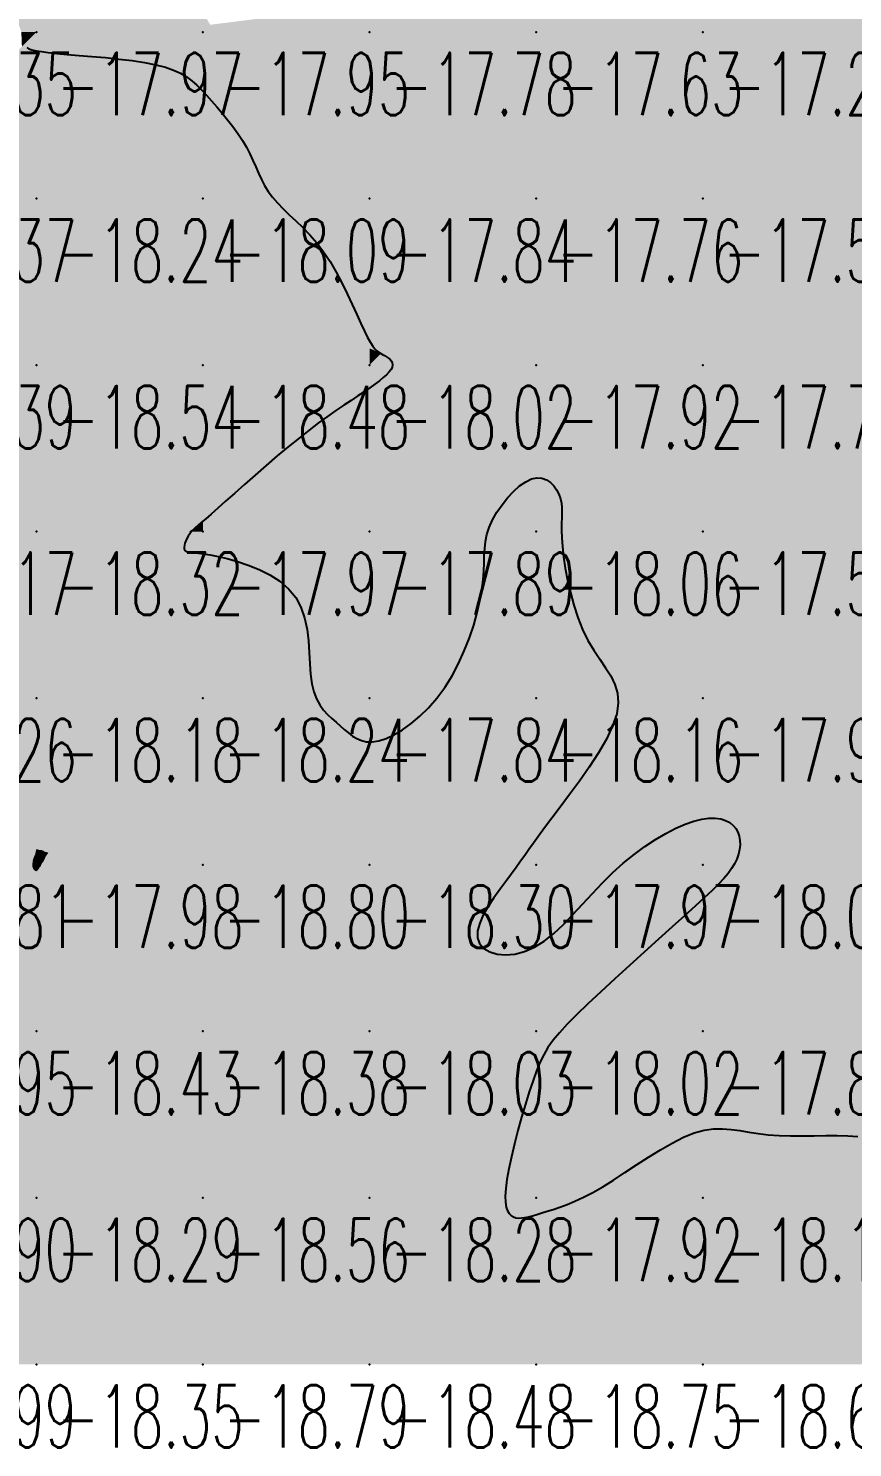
# Model space of a CAD drawing. Header units: millimetres. Extents: x 88261 to 90953, y 390274 to 392322.
# Drawn here: x 89699.8 to 89749.3, y 390332.2 to 390417.5 of the extents above; entities that cross this region are included whole.
import ezdxf
from ezdxf.enums import TextEntityAlignment as Align

# ---------------------------------------------------------------- set-up
doc = ezdxf.new("R2010")
doc.units = ezdxf.units.MM
doc.header["$LTSCALE"] = 25
for name, color, linetype in [('CN_03_00', 7, 'Continuous'), ('COTEAlt', 7, 'Continuous'), ('TN_COLORIAGE', 7, 'Continuous')]:
    doc.layers.add(name, color=color, linetype=linetype)
doc.styles.add('Simplex 1.0', font='Simplex.shx', dxfattribs={"width": 0.99, "height": 2.5})
doc.styles.get("Standard").update_dxf_attribs({"font": 'times.ttf'})

# ---------------------------------------------------------------- blocks, each defined once
blk = doc.blocks.new('COTE')
at = {"color": 0}
blk.add_point((0, 0), dxfattribs=at)
at = {"layer": 'COTEAlt'}
blk.add_attdef('ALT', text='', height=3.75, dxfattribs=at).set_placement((1.25, -1.25), align=Align.TOP_LEFT)

msp = doc.modelspace()

# ---------------------------------------------------------------- linework, layer by layer
at = {"layer": 'CN_03_00', "elevation": -18, "flags": 128}
msp.add_lwpolyline([(89699.675, 390416.301), (89699.804, 390416.236), (89699.985, 390416.175), (89700.231, 390416.117), (89700.553, 390416.062), (89700.965, 390416.007), (89701.479, 390415.952), (89702.103, 390415.897), (89702.814, 390415.838), (89703.587, 390415.773), (89704.394, 390415.7), (89705.207, 390415.616), (89706, 390415.519), (89706.746, 390415.407), (89707.418, 390415.277), (89707.994, 390415.128), (89708.484, 390414.957), (89708.903, 390414.764), (89709.266, 390414.549), (89709.588, 390414.31), (89709.884, 390414.047), (89710.169, 390413.758), (89710.459, 390413.444), (89710.764, 390413.103), (89711.082, 390412.74), (89711.406, 390412.358), (89711.728, 390411.962), (89712.042, 390411.557), (89712.339, 390411.146), (89712.613, 390410.734), (89712.858, 390410.325), (89713.068, 390409.923), (89713.252, 390409.529), (89713.421, 390409.141), (89713.585, 390408.762), (89713.755, 390408.39), (89713.943, 390408.025), (89714.159, 390407.667), (89714.414, 390407.317), (89714.716, 390406.972), (89715.059, 390406.626), (89715.434, 390406.27), (89715.834, 390405.896), (89716.248, 390405.495), (89716.668, 390405.058), (89717.086, 390404.578), (89717.492, 390404.044), (89717.88, 390403.455), (89718.247, 390402.823), (89718.591, 390402.17), (89718.913, 390401.515), (89719.21, 390400.878), (89719.481, 390400.278), (89719.726, 390399.735), (89719.944, 390399.268), (89720.134, 390398.893), (89720.3, 390398.601), (89720.446, 390398.38), (89720.577, 390398.216), (89720.697, 390398.098), (89720.81, 390398.011), (89720.922, 390397.943), (89721.036, 390397.882), (89721.154, 390397.816), (89721.273, 390397.743), (89721.386, 390397.662), (89721.485, 390397.572), (89721.563, 390397.474), (89721.615, 390397.366), (89721.633, 390397.248), (89721.611, 390397.119), (89721.543, 390396.979), (89721.43, 390396.827), (89721.274, 390396.663), (89721.077, 390396.486), (89720.841, 390396.296), (89720.568, 390396.092), (89720.259, 390395.873), (89719.918, 390395.64), (89719.545, 390395.391), (89719.14, 390395.122), (89718.704, 390394.83), (89718.234, 390394.509), (89717.731, 390394.156), (89717.194, 390393.767), (89716.622, 390393.336), (89716.015, 390392.861), (89715.374, 390392.339), (89714.713, 390391.784), (89714.045, 390391.212), (89713.386, 390390.637), (89712.75, 390390.078), (89712.153, 390389.548), (89711.609, 390389.065), (89711.133, 390388.645), (89710.736, 390388.298), (89710.412, 390388.017), (89710.151, 390387.792), (89709.944, 390387.611), (89709.78, 390387.463), (89709.65, 390387.336), (89709.544, 390387.218), (89709.451, 390387.098), (89709.366, 390386.969), (89709.287, 390386.83), (89709.22, 390386.689), (89709.167, 390386.55), (89709.131, 390386.417), (89709.117, 390386.297), (89709.127, 390386.194), (89709.164, 390386.113), (89709.234, 390386.056), (89709.341, 390386.019), (89709.492, 390385.993), (89709.695, 390385.97), (89709.956, 390385.942), (89710.282, 390385.901), (89710.679, 390385.839), (89711.155, 390385.748), (89711.709, 390385.62), (89712.324, 390385.451), (89712.971, 390385.235), (89713.627, 390384.967), (89714.265, 390384.644), (89714.859, 390384.26), (89715.385, 390383.81), (89715.816, 390383.291), (89716.134, 390382.7), (89716.354, 390382.054), (89716.495, 390381.372), (89716.581, 390380.673), (89716.631, 390379.978), (89716.667, 390379.306), (89716.711, 390378.676), (89716.784, 390378.108), (89716.903, 390377.617), (89717.064, 390377.196), (89717.259, 390376.836), (89717.482, 390376.526), (89717.724, 390376.256), (89717.978, 390376.014), (89718.236, 390375.791), (89718.491, 390375.576), (89718.736, 390375.362), (89718.979, 390375.156), (89719.225, 390374.968), (89719.484, 390374.81), (89719.764, 390374.691), (89720.071, 390374.623), (89720.415, 390374.615), (89720.803, 390374.678), (89721.24, 390374.821), (89721.717, 390375.043), (89722.222, 390375.341), (89722.744, 390375.712), (89723.272, 390376.154), (89723.793, 390376.664), (89724.295, 390377.24), (89724.768, 390377.878), (89725.201, 390378.574), (89725.592, 390379.313), (89725.939, 390380.08), (89726.243, 390380.857), (89726.501, 390381.629), (89726.713, 390382.379), (89726.879, 390383.091), (89726.997, 390383.749), (89727.069, 390384.34), (89727.107, 390384.873), (89727.126, 390385.359), (89727.14, 390385.809), (89727.164, 390386.236), (89727.212, 390386.652), (89727.298, 390387.068), (89727.438, 390387.496), (89727.641, 390387.943), (89727.9, 390388.399), (89728.203, 390388.847), (89728.539, 390389.27), (89728.895, 390389.654), (89729.262, 390389.982), (89729.626, 390390.237), (89729.975, 390390.405), (89730.301, 390390.473), (89730.6, 390390.452), (89730.869, 390390.354), (89731.107, 390390.195), (89731.312, 390389.987), (89731.483, 390389.744), (89731.617, 390389.482), (89731.712, 390389.213), (89731.769, 390388.948), (89731.796, 390388.679), (89731.8, 390388.395), (89731.793, 390388.083), (89731.782, 390387.734), (89731.777, 390387.334), (89731.788, 390386.873), (89731.824, 390386.34), (89731.892, 390385.727), (89731.994, 390385.049), (89732.132, 390384.326), (89732.304, 390383.577), (89732.512, 390382.821), (89732.756, 390382.079), (89733.037, 390381.37), (89733.354, 390380.712), (89733.705, 390380.12), (89734.067, 390379.579), (89734.416, 390379.07), (89734.728, 390378.573), (89734.976, 390378.068), (89735.136, 390377.535), (89735.183, 390376.954), (89735.091, 390376.305), (89734.845, 390375.577), (89734.467, 390374.785), (89733.989, 390373.952), (89733.441, 390373.104), (89732.855, 390372.264), (89732.263, 390371.456), (89731.695, 390370.704), (89731.184, 390370.031), (89730.753, 390369.455), (89730.392, 390368.962), (89730.086, 390368.534), (89729.815, 390368.151), (89729.565, 390367.794), (89729.317, 390367.443), (89729.055, 390367.079), (89728.762, 390366.682), (89728.427, 390366.238), (89728.067, 390365.755), (89727.707, 390365.249), (89727.37, 390364.733), (89727.08, 390364.222), (89726.861, 390363.729), (89726.737, 390363.268), (89726.73, 390362.855), (89726.859, 390362.5), (89727.111, 390362.214), (89727.467, 390362.002), (89727.908, 390361.87), (89728.415, 390361.827), (89728.969, 390361.877), (89729.552, 390362.028), (89730.144, 390362.287), (89730.729, 390362.655), (89731.308, 390363.118), (89731.885, 390363.655), (89732.462, 390364.247), (89733.044, 390364.874), (89733.634, 390365.516), (89734.235, 390366.153), (89734.851, 390366.765), (89735.484, 390367.336), (89736.127, 390367.859), (89736.772, 390368.333), (89737.409, 390368.754), (89738.031, 390369.119), (89738.63, 390369.427), (89739.195, 390369.675), (89739.72, 390369.858), (89740.196, 390369.978), (89740.624, 390370.036), (89741.005, 390370.039), (89741.34, 390369.992), (89741.629, 390369.9), (89741.875, 390369.769), (89742.078, 390369.603), (89742.24, 390369.408), (89742.361, 390369.189), (89742.442, 390368.95), (89742.485, 390368.694), (89742.491, 390368.425), (89742.46, 390368.147), (89742.393, 390367.863), (89742.292, 390367.577), (89742.157, 390367.292), (89741.988, 390367.01), (89741.777, 390366.721), (89741.516, 390366.412), (89741.196, 390366.073), (89740.809, 390365.691), (89740.344, 390365.255), (89739.794, 390364.752), (89739.15, 390364.17), (89738.409, 390363.503), (89737.593, 390362.769), (89736.73, 390361.991), (89735.848, 390361.19), (89734.974, 390360.391), (89734.137, 390359.616), (89733.364, 390358.888), (89732.683, 390358.23), (89732.116, 390357.657), (89731.651, 390357.154), (89731.272, 390356.696), (89730.962, 390356.261), (89730.703, 390355.825), (89730.479, 390355.363), (89730.271, 390354.854), (89730.063, 390354.273), (89729.842, 390353.604), (89729.612, 390352.865), (89729.381, 390352.08), (89729.157, 390351.274), (89728.948, 390350.472), (89728.762, 390349.698), (89728.608, 390348.978), (89728.493, 390348.335), (89728.424, 390347.79), (89728.398, 390347.338), (89728.411, 390346.971), (89728.457, 390346.68), (89728.533, 390346.455), (89728.633, 390346.288), (89728.753, 390346.17), (89728.889, 390346.091), (89729.036, 390346.043), (89729.197, 390346.023), (89729.373, 390346.028), (89729.568, 390346.056), (89729.785, 390346.102), (89730.025, 390346.165), (89730.292, 390346.242), (89730.588, 390346.329), (89730.915, 390346.427), (89731.276, 390346.539), (89731.673, 390346.673), (89732.107, 390346.835), (89732.58, 390347.033), (89733.095, 390347.272), (89733.652, 390347.56), (89734.254, 390347.904), (89734.9, 390348.306), (89735.581, 390348.749), (89736.285, 390349.214), (89737.001, 390349.679), (89737.715, 390350.124), (89738.417, 390350.528), (89739.094, 390350.871), (89739.735, 390351.132), (89740.332, 390351.297), (89740.893, 390351.376), (89741.431, 390351.388), (89741.957, 390351.348), (89742.483, 390351.273), (89743.023, 390351.182), (89743.588, 390351.091), (89744.19, 390351.018), (89744.837, 390350.974), (89745.52, 390350.957), (89746.224, 390350.957), (89746.936, 390350.965), (89747.64, 390350.975), (89748.324, 390350.976), (89748.972, 390350.96), (89749.571, 390350.92)], dxfattribs=at)
msp.add_lwpolyline([(89700.281, 390366.95), (89700.308, 390366.976), (89700.336, 390367.01), (89700.367, 390367.053), (89700.399, 390367.103), (89700.435, 390367.16), (89700.474, 390367.222), (89700.517, 390367.291), (89700.564, 390367.364), (89700.612, 390367.44), (89700.658, 390367.517), (89700.7, 390367.595), (89700.735, 390367.672), (89700.759, 390367.745), (89700.771, 390367.814), (89700.766, 390367.876), (89700.743, 390367.931), (89700.704, 390367.977), (89700.653, 390368.012), (89700.594, 390368.036), (89700.528, 390368.046), (89700.461, 390368.043), (89700.394, 390368.023), (89700.332, 390367.987), (89700.277, 390367.934), (89700.229, 390367.866), (89700.188, 390367.787), (89700.154, 390367.702), (89700.125, 390367.613), (89700.102, 390367.525), (89700.084, 390367.441), (89700.07, 390367.365), (89700.06, 390367.3), (89700.054, 390367.245), (89700.052, 390367.199), (89700.053, 390367.16), (89700.057, 390367.127), (89700.064, 390367.098), (89700.074, 390367.071), (89700.086, 390367.045), (89700.101, 390367.019), (89700.119, 390366.994), (89700.138, 390366.971), (89700.159, 390366.952), (89700.181, 390366.937), (89700.205, 390366.928), (89700.229, 390366.926), (89700.255, 390366.933), (89700.281, 390366.95)], close=True, dxfattribs=at)
at = {"layer": 'TN_COLORIAGE', "color": 193}
for points in [[(89699.345, 390417.239, -17.831), (89696.999, 390423.989, -17.831), (89700.249, 390417.239, -17.831), (89700.249, 390427.239, -17.831)], [(89701.097, 390418.087, -17.831), (89703.346, 390427.239, -17.831), (89700.249, 390417.239, -17.831), (89700.249, 390427.239, -17.831)], [(89720.249, 390418.876, -17.172), (89725.974, 390427.239, -17.172), (89720.249, 390417.239, -17.172), (89730.249, 390427.239, -17.172)], [(89720.249, 390417.239, -17.172), (89730.249, 390417.239, -17.172), (89730.249, 390427.239, -17.172)], [(89730.249, 390427.239, -17.357), (89730.249, 390417.239, -17.357), (89740.249, 390427.239, -17.357)], [(89730.249, 390417.239, -17.357), (89740.249, 390417.239, -17.357), (89740.249, 390427.239, -17.357)], [(89740.249, 390427.239, -17.453), (89740.249, 390417.239, -17.453), (89750.249, 390427.239, -17.453)], [(89740.249, 390417.239, -17.453), (89750.249, 390417.239, -17.453), (89750.249, 390427.239, -17.453)], [(89710.683, 390417.674, -17.783), (89720.249, 390418.876, -17.783), (89710.249, 390417.239, -17.783), (89720.249, 390417.239, -17.783)], [(89701.097, 390418.087, -17.95), (89710.249, 390418.421, -17.95), (89700.249, 390417.239, -17.95), (89710.249, 390417.239, -17.95)], [(89710.249, 390418.421, -17.95), (89710.683, 390417.674, -17.95), (89710.249, 390417.239, -17.95)], [(89699.345, 390417.239, -17.965), (89699.379, 390416.37, -17.965), (89700.249, 390417.239, -17.965)], [(89700.249, 390415.963, -17.965), (89699.379, 390416.37, -17.965), (89700.249, 390417.239, -17.965)], [(89700.249, 390415.963, -17.95), (89708.502, 390415.493, -17.95), (89700.249, 390417.239, -17.95), (89710.249, 390417.239, -17.95)], [(89710.249, 390413.731, -17.95), (89708.502, 390415.493, -17.95), (89710.249, 390417.239, -17.95)], [(89710.249, 390413.731, -17.783), (89713.254, 390410.245, -17.783), (89710.249, 390417.239, -17.783), (89720.249, 390417.239, -17.783)], [(89713.881, 390407.239, -17.783), (89713.254, 390410.245, -17.783), (89720.249, 390407.239, -17.783), (89720.249, 390417.239, -17.783)], [(89720.249, 390417.239, -17.625), (89720.249, 390407.239, -17.625), (89730.249, 390417.239, -17.625)], [(89720.249, 390407.239, -17.625), (89730.249, 390407.239, -17.625), (89730.249, 390417.239, -17.625)], [(89730.249, 390407.239, -17.261), (89740.249, 390407.239, -17.261), (89740.249, 390417.239, -17.261)], [(89730.249, 390417.239, -17.261), (89730.249, 390407.239, -17.261), (89740.249, 390417.239, -17.261)], [(89740.249, 390407.239, -17.099), (89750.249, 390407.239, -17.099), (89750.249, 390417.239, -17.099)], [(89740.249, 390417.239, -17.099), (89740.249, 390407.239, -17.099), (89750.249, 390417.239, -17.099)], [(89713.881, 390407.239, -17.837), (89717.706, 390404.697, -17.837), (89720.249, 390407.239, -17.837)], [(89720.249, 390398.24, -17.837), (89717.706, 390404.697, -17.837), (89720.249, 390407.239, -17.837)], [(89720.249, 390398.24, -17.764), (89720.963, 390397.953, -17.764), (89720.249, 390407.239, -17.764), (89730.249, 390407.239, -17.764)], [(89722.114, 390397.239, -17.764), (89720.963, 390397.953, -17.764), (89730.249, 390397.239, -17.764), (89730.249, 390407.239, -17.764)], [(89730.249, 390397.239, -17.517), (89740.249, 390397.239, -17.517), (89740.249, 390407.239, -17.517)], [(89730.249, 390407.239, -17.517), (89730.249, 390397.239, -17.517), (89740.249, 390407.239, -17.517)], [(89740.249, 390397.239, -17.419), (89750.249, 390397.239, -17.419), (89750.249, 390407.239, -17.419)], [(89740.249, 390407.239, -17.419), (89740.249, 390397.239, -17.419), (89750.249, 390407.239, -17.419)], [(89722.114, 390397.239, -17.892), (89720.249, 390395.803, -17.892), (89730.249, 390397.239, -17.892), (89720.249, 390387.239, -17.892)], [(89730.249, 390391.514, -17.892), (89726.716, 390387.239, -17.892), (89730.249, 390397.239, -17.892), (89720.249, 390387.239, -17.892)], [(89730.249, 390391.514, -17.746), (89732.141, 390389.132, -17.746), (89730.249, 390397.239, -17.746), (89740.249, 390397.239, -17.746)], [(89732.141, 390389.132, -17.571), (89731.461, 390387.239, -17.571), (89740.249, 390397.239, -17.571), (89740.249, 390387.239, -17.571)], [(89740.249, 390387.239, -17.45), (89750.249, 390387.239, -17.45), (89750.249, 390397.239, -17.45)], [(89740.249, 390397.239, -17.45), (89740.249, 390387.239, -17.45), (89750.249, 390397.239, -17.45)], [(89716.397, 390393.388, -17.892), (89720.249, 390395.803, -17.892), (89710.249, 390387.239, -17.892), (89720.249, 390387.239, -17.892)], [(89716.397, 390393.388, -17.971), (89710.249, 390387.81, -17.971), (89710.249, 390387.239, -17.971)], [(89708.833, 390385.823, -17.971), (89709.407, 390387.239, -17.971), (89710.249, 390387.239, -17.971)], [(89708.833, 390385.823, -17.971), (89710.249, 390386.144, -17.971), (89710.249, 390387.239, -17.971)], [(89709.407, 390387.239, -17.971), (89710.249, 390387.81, -17.971), (89710.249, 390387.239, -17.971)], [(89710.249, 390386.144, -17.892), (89717.1, 390384.09, -17.892), (89710.249, 390387.239, -17.892), (89720.249, 390387.239, -17.892)], [(89717.1, 390384.09, -17.843), (89716.249, 390377.239, -17.843), (89720.249, 390387.239, -17.843), (89720.249, 390377.239, -17.843)], [(89726.716, 390387.239, -17.843), (89727.513, 390384.504, -17.843), (89720.249, 390387.239, -17.843), (89720.249, 390377.239, -17.843)], [(89731.461, 390387.239, -17.571), (89732.958, 390379.948, -17.571), (89740.249, 390387.239, -17.571)], [(89736.835, 390377.239, -17.571), (89732.958, 390379.948, -17.571), (89740.249, 390377.239, -17.571), (89740.249, 390387.239, -17.571)], [(89740.249, 390377.239, -17.316), (89750.249, 390377.239, -17.316), (89750.249, 390387.239, -17.316)], [(89740.249, 390387.239, -17.316), (89740.249, 390377.239, -17.316), (89750.249, 390387.239, -17.316)], [(89727.513, 390384.504, -17.843), (89725.212, 390377.239, -17.843), (89720.249, 390377.239, -17.843)], [(89716.249, 390377.239, -17.843), (89718.612, 390375.602, -17.843), (89720.249, 390377.239, -17.843)], [(89720.249, 390373.807, -17.843), (89718.612, 390375.602, -17.843), (89720.249, 390377.239, -17.843)], [(89725.212, 390377.239, -17.843), (89720.249, 390373.807, -17.843), (89720.249, 390377.239, -17.843)], [(89730.249, 390368.927, -17.917), (89736.835, 390377.239, -17.917), (89730.249, 390367.239, -17.917), (89740.249, 390377.239, -17.917)], [(89734.652, 390367.239, -17.917), (89740.249, 390370.563, -17.917), (89730.249, 390367.239, -17.917), (89740.249, 390377.239, -17.917)], [(89740.249, 390370.563, -17.871), (89742.671, 390369.661, -17.871), (89740.249, 390377.239, -17.871), (89750.249, 390377.239, -17.871)], [(89742.671, 390369.661, -17.859), (89742.506, 390367.239, -17.859), (89750.249, 390377.239, -17.859), (89750.249, 390367.239, -17.859)], [(89730.249, 390368.927, -17.968), (89729.277, 390367.239, -17.968), (89730.249, 390367.239, -17.968)], [(89700.249, 390368.181, -17.982), (89700.027, 390367.239, -17.982), (89700.249, 390367.239, -17.982)], [(89700.249, 390368.181, -17.982), (89700.969, 390367.959, -17.982), (89700.249, 390367.239, -17.982)], [(89700.969, 390367.959, -17.982), (89700.471, 390367.239, -17.982), (89700.249, 390367.239, -17.982)], [(89700.027, 390367.239, -17.982), (89700.061, 390367.051, -17.982), (89700.249, 390367.239, -17.982)], [(89700.249, 390366.827, -17.982), (89700.061, 390367.051, -17.982), (89700.249, 390367.239, -17.982)], [(89700.249, 390366.827, -17.982), (89700.471, 390367.239, -17.982), (89700.249, 390367.239, -17.982)], [(89725.214, 390362.205, -17.968), (89729.277, 390367.239, -17.968), (89730.249, 390367.239, -17.968)], [(89730.249, 390361.07, -17.968), (89725.214, 390362.205, -17.968), (89730.249, 390367.239, -17.968)], [(89730.249, 390361.07, -17.968), (89734.652, 390367.239, -17.968), (89730.249, 390367.239, -17.968)], [(89742.506, 390367.239, -17.846), (89740.249, 390365.135, -17.846), (89750.249, 390367.239, -17.846), (89740.249, 390357.239, -17.846)], [(89740.249, 390357.239, -17.859), (89750.249, 390357.239, -17.859), (89750.249, 390367.239, -17.859)], [(89731.401, 390357.239, -17.846), (89740.249, 390365.135, -17.846), (89740.249, 390357.239, -17.846)], [(89730.249, 390355.289, -17.846), (89731.401, 390357.239, -17.846), (89730.249, 390347.239, -17.846), (89740.249, 390357.239, -17.846)], [(89733.756, 390347.239, -17.846), (89740.249, 390352.226, -17.846), (89730.249, 390347.239, -17.846), (89740.249, 390357.239, -17.846)], [(89740.249, 390352.226, -17.703), (89743.66, 390350.651, -17.703), (89740.249, 390357.239, -17.703), (89750.249, 390357.239, -17.703)], [(89743.66, 390350.651, -17.703), (89750.249, 390351.277, -17.703), (89750.249, 390357.239, -17.703)], [(89730.249, 390355.289, -17.917), (89727.984, 390347.239, -17.917), (89730.249, 390347.239, -17.917)], [(89727.984, 390347.239, -17.917), (89728.775, 390345.765, -17.917), (89730.249, 390347.239, -17.917)], [(89728.775, 390345.765, -17.917), (89730.249, 390346.243, -17.917), (89730.249, 390347.239, -17.917)], [(89733.756, 390347.239, -17.917), (89730.249, 390346.243, -17.917), (89730.249, 390347.239, -17.917)]]:
    msp.add_solid(points, dxfattribs=at)
at = {"layer": 'TN_COLORIAGE', "color": 203}
for points in [[(89690.249, 390407.239, -18), (89699.379, 390416.37, -18), (89700.249, 390407.239, -18), (89700.249, 390415.963, -18)], [(89708.502, 390415.493, -18.238), (89700.249, 390415.963, -18.238), (89700.249, 390407.239, -18.238)], [(89700.249, 390407.239, -18), (89708.502, 390415.493, -18), (89710.249, 390407.239, -18), (89710.249, 390413.731, -18)], [(89713.254, 390410.245, -18.093), (89710.249, 390413.731, -18.093), (89710.249, 390407.239, -18.093)], [(89713.254, 390410.245, -18.093), (89713.881, 390407.239, -18.093), (89710.249, 390407.239, -18.093)], [(89690.249, 390407.239, -18.238), (89690.249, 390397.239, -18.238), (89700.249, 390407.239, -18.238)], [(89690.249, 390397.239, -18.238), (89700.249, 390397.239, -18.238), (89700.249, 390407.239, -18.238)], [(89700.249, 390397.239, -18.093), (89710.249, 390397.239, -18.093), (89710.249, 390407.239, -18.093)], [(89700.249, 390407.239, -18.093), (89700.249, 390397.239, -18.093), (89710.249, 390407.239, -18.093)], [(89710.249, 390397.239, -18), (89717.706, 390404.697, -18), (89710.249, 390407.239, -18), (89713.881, 390407.239, -18)], [(89710.249, 390397.239, -18), (89717.706, 390404.697, -18), (89720.249, 390397.239, -18), (89720.249, 390398.24, -18)], [(89720.963, 390397.953, -18.018), (89720.249, 390398.24, -18.018), (89720.249, 390397.239, -18.018)], [(89720.963, 390397.953, -18.018), (89722.114, 390397.239, -18.018), (89720.249, 390397.239, -18.018)], [(89690.249, 390397.239, -18.542), (89690.249, 390387.239, -18.542), (89700.249, 390397.239, -18.542)], [(89690.249, 390387.239, -18.542), (89700.249, 390387.239, -18.542), (89700.249, 390397.239, -18.542)], [(89700.249, 390397.239, -18.479), (89700.249, 390387.239, -18.479), (89710.249, 390397.239, -18.479)], [(89710.249, 390397.239, -18), (89710.249, 390387.81, -18), (89700.249, 390387.239, -18), (89709.407, 390387.239, -18)], [(89710.249, 390397.239, -18), (89710.249, 390387.81, -18), (89720.249, 390397.239, -18), (89716.397, 390393.388, -18)], [(89720.249, 390395.803, -18.018), (89716.397, 390393.388, -18.018), (89720.249, 390397.239, -18.018)], [(89720.249, 390395.803, -18.018), (89722.114, 390397.239, -18.018), (89720.249, 390397.239, -18.018)], [(89726.716, 390387.239, -18.059), (89730.249, 390391.514, -18.059), (89730.249, 390387.239, -18.059)], [(89732.141, 390389.132, -18.059), (89730.249, 390391.514, -18.059), (89730.249, 390387.239, -18.059)], [(89731.461, 390387.239, -18.059), (89732.141, 390389.132, -18.059), (89730.249, 390387.239, -18.059)], [(89690.249, 390377.239, -18.316), (89700.249, 390377.239, -18.316), (89700.249, 390387.239, -18.316)], [(89690.249, 390387.239, -18.316), (89690.249, 390377.239, -18.316), (89700.249, 390387.239, -18.316)], [(89700.249, 390387.239, -18), (89709.407, 390387.239, -18), (89700.249, 390377.239, -18), (89708.833, 390385.823, -18)], [(89730.249, 390377.239, -18), (89725.212, 390377.239, -18), (89730.249, 390387.239, -18), (89727.513, 390384.504, -18)], [(89727.513, 390384.504, -18.059), (89726.716, 390387.239, -18.059), (89730.249, 390387.239, -18.059)], [(89730.249, 390377.239, -18), (89732.958, 390379.948, -18), (89730.249, 390387.239, -18), (89731.461, 390387.239, -18)], [(89710.249, 390377.239, -18), (89710.249, 390386.144, -18), (89700.249, 390377.239, -18), (89708.833, 390385.823, -18)], [(89717.1, 390384.09, -18.236), (89710.249, 390386.144, -18.236), (89710.249, 390377.239, -18.236)], [(89716.249, 390377.239, -18.236), (89717.1, 390384.09, -18.236), (89710.249, 390377.239, -18.236)], [(89732.958, 390379.948, -18.159), (89736.835, 390377.239, -18.159), (89730.249, 390377.239, -18.159)], [(89690.249, 390367.239, -18), (89700.027, 390367.239, -18), (89700.249, 390377.239, -18), (89700.249, 390368.181, -18)], [(89690.249, 390377.239, -18.176), (89690.249, 390367.239, -18.176), (89700.249, 390377.239, -18.176)], [(89710.249, 390377.239, -18), (89700.969, 390367.959, -18), (89700.249, 390377.239, -18), (89700.249, 390368.181, -18)], [(89710.249, 390367.239, -18), (89700.471, 390367.239, -18), (89710.249, 390377.239, -18), (89700.969, 390367.959, -18)], [(89710.249, 390367.239, -18), (89718.612, 390375.602, -18), (89710.249, 390377.239, -18), (89716.249, 390377.239, -18)], [(89720.249, 390367.239, -18), (89720.249, 390373.807, -18), (89730.249, 390377.239, -18), (89725.212, 390377.239, -18)], [(89720.249, 390367.239, -18), (89729.277, 390367.239, -18), (89730.249, 390377.239, -18), (89730.249, 390368.927, -18)], [(89736.835, 390377.239, -18.159), (89730.249, 390368.927, -18.159), (89730.249, 390377.239, -18.159)], [(89710.249, 390367.239, -18), (89718.612, 390375.602, -18), (89720.249, 390367.239, -18), (89720.249, 390373.807, -18)], [(89740.249, 390370.563, -18.041), (89734.652, 390367.239, -18.041), (89740.249, 390367.239, -18.041)], [(89742.671, 390369.661, -18.041), (89740.249, 390370.563, -18.041), (89740.249, 390367.239, -18.041)], [(89742.506, 390367.239, -18.041), (89742.671, 390369.661, -18.041), (89740.249, 390367.239, -18.041)], [(89690.249, 390357.239, -18), (89700.061, 390367.051, -18), (89690.249, 390367.239, -18), (89700.027, 390367.239, -18)], [(89690.249, 390357.239, -18), (89700.061, 390367.051, -18), (89700.249, 390357.239, -18), (89700.249, 390366.827, -18)], [(89700.249, 390357.239, -18.803), (89710.249, 390357.239, -18.803), (89710.249, 390367.239, -18.803)], [(89710.249, 390367.239, -18), (89700.471, 390367.239, -18), (89700.249, 390357.239, -18), (89700.249, 390366.827, -18)], [(89710.249, 390367.239, -18.301), (89710.249, 390357.239, -18.301), (89720.249, 390367.239, -18.301)], [(89710.249, 390357.239, -18.301), (89720.249, 390357.239, -18.301), (89720.249, 390367.239, -18.301)], [(89720.249, 390367.239, -18), (89729.277, 390367.239, -18), (89720.249, 390357.239, -18), (89725.214, 390362.205, -18)], [(89740.249, 390367.239, -18), (89734.652, 390367.239, -18), (89730.249, 390357.239, -18), (89730.249, 390361.07, -18)], [(89740.249, 390367.239, -18), (89740.249, 390365.135, -18), (89730.249, 390357.239, -18), (89731.401, 390357.239, -18)], [(89740.249, 390365.135, -18.041), (89742.506, 390367.239, -18.041), (89740.249, 390367.239, -18.041)], [(89720.249, 390357.239, -18), (89725.214, 390362.205, -18), (89730.249, 390357.239, -18), (89730.249, 390361.07, -18)], [(89690.249, 390347.239, -18.425), (89700.249, 390347.239, -18.425), (89700.249, 390357.239, -18.425)], [(89690.249, 390357.239, -18.425), (89690.249, 390347.239, -18.425), (89700.249, 390357.239, -18.425)], [(89700.249, 390357.239, -18.378), (89700.249, 390347.239, -18.378), (89710.249, 390357.239, -18.378)], [(89700.249, 390347.239, -18.378), (89710.249, 390347.239, -18.378), (89710.249, 390357.239, -18.378)], [(89710.249, 390357.239, -18.032), (89710.249, 390347.239, -18.032), (89720.249, 390357.239, -18.032)], [(89710.249, 390347.239, -18.032), (89720.249, 390347.239, -18.032), (89720.249, 390357.239, -18.032)], [(89720.249, 390357.239, -18.02), (89720.249, 390347.239, -18.02), (89730.249, 390357.239, -18.02)], [(89720.249, 390347.239, -18), (89727.984, 390347.239, -18), (89730.249, 390357.239, -18), (89730.249, 390355.289, -18)], [(89731.401, 390357.239, -18.02), (89730.249, 390355.289, -18.02), (89730.249, 390357.239, -18.02)], [(89740.249, 390352.226, -18.154), (89733.756, 390347.239, -18.154), (89740.249, 390347.239, -18.154)], [(89743.66, 390350.651, -18.154), (89740.249, 390352.226, -18.154), (89740.249, 390347.239, -18.154)], [(89750.249, 390347.239, -18), (89750.249, 390351.277, -18), (89740.249, 390347.239, -18), (89743.66, 390350.651, -18)], [(89690.249, 390337.239, -18.288), (89700.249, 390337.239, -18.288), (89700.249, 390347.239, -18.288)], [(89690.249, 390347.239, -18.288), (89690.249, 390337.239, -18.288), (89700.249, 390347.239, -18.288)], [(89700.249, 390347.239, -18.563), (89700.249, 390337.239, -18.563), (89710.249, 390347.239, -18.563)], [(89700.249, 390337.239, -18.563), (89710.249, 390337.239, -18.563), (89710.249, 390347.239, -18.563)], [(89710.249, 390347.239, -18.283), (89710.249, 390337.239, -18.283), (89720.249, 390347.239, -18.283)], [(89710.249, 390337.239, -18.283), (89720.249, 390337.239, -18.283), (89720.249, 390347.239, -18.283)], [(89720.249, 390337.239, -18), (89728.775, 390345.765, -18), (89720.249, 390347.239, -18), (89727.984, 390347.239, -18)], [(89730.249, 390337.239, -18), (89730.249, 390346.243, -18), (89740.249, 390347.239, -18), (89733.756, 390347.239, -18)], [(89730.249, 390337.239, -18.154), (89740.249, 390337.239, -18.154), (89740.249, 390347.239, -18.154)], [(89740.249, 390347.239, -18.201), (89740.249, 390337.239, -18.201), (89750.249, 390347.239, -18.201)], [(89740.249, 390337.239, -18.201), (89750.249, 390337.239, -18.201), (89750.249, 390347.239, -18.201)], [(89730.249, 390337.239, -18), (89730.249, 390346.243, -18), (89720.249, 390337.239, -18), (89728.775, 390345.765, -18)]]:
    msp.add_solid(points, dxfattribs=at)

# ---------------------------------------------------------------- block references
at = {"layer": 'COTEAlt'}
ref = msp.add_blockref('COTE', (89690.249, 390417.239), dxfattribs=at)
ref.add_attrib('ALT', '-18.35', dxfattribs={"height": 3.75, "style": 'Simplex 1.0', "width": 0.6}).set_placement((89691.499, 390415.989), align=Align.TOP_LEFT)
ref = msp.add_blockref('COTE', (89700.249, 390417.239), dxfattribs=at)
ref.add_attrib('ALT', '-17.97', dxfattribs={"height": 3.75, "style": 'Simplex 1.0', "width": 0.6}).set_placement((89701.499, 390415.989), align=Align.TOP_LEFT)
ref = msp.add_blockref('COTE', (89710.249, 390417.239), dxfattribs=at)
ref.add_attrib('ALT', '-17.95', dxfattribs={"height": 3.75, "style": 'Simplex 1.0', "width": 0.6}).set_placement((89711.499, 390415.989), align=Align.TOP_LEFT)
ref = msp.add_blockref('COTE', (89720.249, 390417.239), dxfattribs=at)
ref.add_attrib('ALT', '-17.78', dxfattribs={"height": 3.75, "style": 'Simplex 1.0', "width": 0.6}).set_placement((89721.499, 390415.989), align=Align.TOP_LEFT)
ref = msp.add_blockref('COTE', (89730.249, 390417.239), dxfattribs=at)
ref.add_attrib('ALT', '-17.63', dxfattribs={"height": 3.75, "style": 'Simplex 1.0', "width": 0.6}).set_placement((89731.499, 390415.989), align=Align.TOP_LEFT)
ref = msp.add_blockref('COTE', (89740.249, 390417.239), dxfattribs=at)
ref.add_attrib('ALT', '-17.26', dxfattribs={"height": 3.75, "style": 'Simplex 1.0', "width": 0.6}).set_placement((89741.499, 390415.989), align=Align.TOP_LEFT)
ref = msp.add_blockref('COTE', (89690.249, 390407.239), dxfattribs=at)
ref.add_attrib('ALT', '-18.37', dxfattribs={"height": 3.75, "style": 'Simplex 1.0', "width": 0.6}).set_placement((89691.499, 390405.989), align=Align.TOP_LEFT)
ref = msp.add_blockref('COTE', (89700.249, 390407.239), dxfattribs=at)
ref.add_attrib('ALT', '-18.24', dxfattribs={"height": 3.75, "style": 'Simplex 1.0', "width": 0.6}).set_placement((89701.499, 390405.989), align=Align.TOP_LEFT)
ref = msp.add_blockref('COTE', (89710.249, 390407.239), dxfattribs=at)
ref.add_attrib('ALT', '-18.09', dxfattribs={"height": 3.75, "style": 'Simplex 1.0', "width": 0.6}).set_placement((89711.499, 390405.989), align=Align.TOP_LEFT)
ref = msp.add_blockref('COTE', (89720.249, 390407.239), dxfattribs=at)
ref.add_attrib('ALT', '-17.84', dxfattribs={"height": 3.75, "style": 'Simplex 1.0', "width": 0.6}).set_placement((89721.499, 390405.989), align=Align.TOP_LEFT)
ref = msp.add_blockref('COTE', (89730.249, 390407.239), dxfattribs=at)
ref.add_attrib('ALT', '-17.76', dxfattribs={"height": 3.75, "style": 'Simplex 1.0', "width": 0.6}).set_placement((89731.499, 390405.989), align=Align.TOP_LEFT)
ref = msp.add_blockref('COTE', (89740.249, 390407.239), dxfattribs=at)
ref.add_attrib('ALT', '-17.52', dxfattribs={"height": 3.75, "style": 'Simplex 1.0', "width": 0.6}).set_placement((89741.499, 390405.989), align=Align.TOP_LEFT)
ref = msp.add_blockref('COTE', (89690.249, 390397.239), dxfattribs=at)
ref.add_attrib('ALT', '-18.39', dxfattribs={"height": 3.75, "style": 'Simplex 1.0', "width": 0.6}).set_placement((89691.499, 390395.989), align=Align.TOP_LEFT)
ref = msp.add_blockref('COTE', (89700.249, 390397.239), dxfattribs=at)
ref.add_attrib('ALT', '-18.54', dxfattribs={"height": 3.75, "style": 'Simplex 1.0', "width": 0.6}).set_placement((89701.499, 390395.989), align=Align.TOP_LEFT)
ref = msp.add_blockref('COTE', (89710.249, 390397.239), dxfattribs=at)
ref.add_attrib('ALT', '-18.48', dxfattribs={"height": 3.75, "style": 'Simplex 1.0', "width": 0.6}).set_placement((89711.499, 390395.989), align=Align.TOP_LEFT)
ref = msp.add_blockref('COTE', (89720.249, 390397.239), dxfattribs=at)
ref.add_attrib('ALT', '-18.02', dxfattribs={"height": 3.75, "style": 'Simplex 1.0', "width": 0.6}).set_placement((89721.499, 390395.989), align=Align.TOP_LEFT)
ref = msp.add_blockref('COTE', (89730.249, 390397.239), dxfattribs=at)
ref.add_attrib('ALT', '-17.92', dxfattribs={"height": 3.75, "style": 'Simplex 1.0', "width": 0.6}).set_placement((89731.499, 390395.989), align=Align.TOP_LEFT)
ref = msp.add_blockref('COTE', (89740.249, 390397.239), dxfattribs=at)
ref.add_attrib('ALT', '-17.75', dxfattribs={"height": 3.75, "style": 'Simplex 1.0', "width": 0.6}).set_placement((89741.499, 390395.989), align=Align.TOP_LEFT)
ref = msp.add_blockref('COTE', (89690.249, 390387.239), dxfattribs=at)
ref.add_attrib('ALT', '-18.17', dxfattribs={"height": 3.75, "style": 'Simplex 1.0', "width": 0.6}).set_placement((89691.499, 390385.989), align=Align.TOP_LEFT)
ref = msp.add_blockref('COTE', (89700.249, 390387.239), dxfattribs=at)
ref.add_attrib('ALT', '-18.32', dxfattribs={"height": 3.75, "style": 'Simplex 1.0', "width": 0.6}).set_placement((89701.499, 390385.989), align=Align.TOP_LEFT)
ref = msp.add_blockref('COTE', (89710.249, 390387.239), dxfattribs=at)
ref.add_attrib('ALT', '-17.97', dxfattribs={"height": 3.75, "style": 'Simplex 1.0', "width": 0.6}).set_placement((89711.499, 390385.989), align=Align.TOP_LEFT)
ref = msp.add_blockref('COTE', (89720.249, 390387.239), dxfattribs=at)
ref.add_attrib('ALT', '-17.89', dxfattribs={"height": 3.75, "style": 'Simplex 1.0', "width": 0.6}).set_placement((89721.499, 390385.989), align=Align.TOP_LEFT)
ref = msp.add_blockref('COTE', (89730.249, 390387.239), dxfattribs=at)
ref.add_attrib('ALT', '-18.06', dxfattribs={"height": 3.75, "style": 'Simplex 1.0', "width": 0.6}).set_placement((89731.499, 390385.989), align=Align.TOP_LEFT)
ref = msp.add_blockref('COTE', (89740.249, 390387.239), dxfattribs=at)
ref.add_attrib('ALT', '-17.57', dxfattribs={"height": 3.75, "style": 'Simplex 1.0', "width": 0.6}).set_placement((89741.499, 390385.989), align=Align.TOP_LEFT)
ref = msp.add_blockref('COTE', (89690.249, 390377.239), dxfattribs=at)
ref.add_attrib('ALT', '-18.26', dxfattribs={"height": 3.75, "style": 'Simplex 1.0', "width": 0.6}).set_placement((89691.499, 390375.989), align=Align.TOP_LEFT)
ref = msp.add_blockref('COTE', (89700.249, 390377.239), dxfattribs=at)
ref.add_attrib('ALT', '-18.18', dxfattribs={"height": 3.75, "style": 'Simplex 1.0', "width": 0.6}).set_placement((89701.499, 390375.989), align=Align.TOP_LEFT)
ref = msp.add_blockref('COTE', (89710.249, 390377.239), dxfattribs=at)
ref.add_attrib('ALT', '-18.24', dxfattribs={"height": 3.75, "style": 'Simplex 1.0', "width": 0.6}).set_placement((89711.499, 390375.989), align=Align.TOP_LEFT)
ref = msp.add_blockref('COTE', (89720.249, 390377.239), dxfattribs=at)
ref.add_attrib('ALT', '-17.84', dxfattribs={"height": 3.75, "style": 'Simplex 1.0', "width": 0.6}).set_placement((89721.499, 390375.989), align=Align.TOP_LEFT)
ref = msp.add_blockref('COTE', (89730.249, 390377.239), dxfattribs=at)
ref.add_attrib('ALT', '-18.16', dxfattribs={"height": 3.75, "style": 'Simplex 1.0', "width": 0.6}).set_placement((89731.499, 390375.989), align=Align.TOP_LEFT)
ref = msp.add_blockref('COTE', (89740.249, 390377.239), dxfattribs=at)
ref.add_attrib('ALT', '-17.92', dxfattribs={"height": 3.75, "style": 'Simplex 1.0', "width": 0.6}).set_placement((89741.499, 390375.989), align=Align.TOP_LEFT)
ref = msp.add_blockref('COTE', (89690.249, 390367.239), dxfattribs=at)
ref.add_attrib('ALT', '-18.81', dxfattribs={"height": 3.75, "style": 'Simplex 1.0', "width": 0.6}).set_placement((89691.499, 390365.989), align=Align.TOP_LEFT)
ref = msp.add_blockref('COTE', (89700.249, 390367.239), dxfattribs=at)
ref.add_attrib('ALT', '-17.98', dxfattribs={"height": 3.75, "style": 'Simplex 1.0', "width": 0.6}).set_placement((89701.499, 390365.989), align=Align.TOP_LEFT)
ref = msp.add_blockref('COTE', (89710.249, 390367.239), dxfattribs=at)
ref.add_attrib('ALT', '-18.80', dxfattribs={"height": 3.75, "style": 'Simplex 1.0', "width": 0.6}).set_placement((89711.499, 390365.989), align=Align.TOP_LEFT)
ref = msp.add_blockref('COTE', (89720.249, 390367.239), dxfattribs=at)
ref.add_attrib('ALT', '-18.30', dxfattribs={"height": 3.75, "style": 'Simplex 1.0', "width": 0.6}).set_placement((89721.499, 390365.989), align=Align.TOP_LEFT)
ref = msp.add_blockref('COTE', (89730.249, 390367.239), dxfattribs=at)
ref.add_attrib('ALT', '-17.97', dxfattribs={"height": 3.75, "style": 'Simplex 1.0', "width": 0.6}).set_placement((89731.499, 390365.989), align=Align.TOP_LEFT)
ref = msp.add_blockref('COTE', (89740.249, 390367.239), dxfattribs=at)
ref.add_attrib('ALT', '-18.04', dxfattribs={"height": 3.75, "style": 'Simplex 1.0', "width": 0.6}).set_placement((89741.499, 390365.989), align=Align.TOP_LEFT)
ref = msp.add_blockref('COTE', (89690.249, 390357.239), dxfattribs=at)
ref.add_attrib('ALT', '-18.95', dxfattribs={"height": 3.75, "style": 'Simplex 1.0', "width": 0.6}).set_placement((89691.499, 390355.989), align=Align.TOP_LEFT)
ref = msp.add_blockref('COTE', (89700.249, 390357.239), dxfattribs=at)
ref.add_attrib('ALT', '-18.43', dxfattribs={"height": 3.75, "style": 'Simplex 1.0', "width": 0.6}).set_placement((89701.499, 390355.989), align=Align.TOP_LEFT)
ref = msp.add_blockref('COTE', (89710.249, 390357.239), dxfattribs=at)
ref.add_attrib('ALT', '-18.38', dxfattribs={"height": 3.75, "style": 'Simplex 1.0', "width": 0.6}).set_placement((89711.499, 390355.989), align=Align.TOP_LEFT)
ref = msp.add_blockref('COTE', (89720.249, 390357.239), dxfattribs=at)
ref.add_attrib('ALT', '-18.03', dxfattribs={"height": 3.75, "style": 'Simplex 1.0', "width": 0.6}).set_placement((89721.499, 390355.989), align=Align.TOP_LEFT)
ref = msp.add_blockref('COTE', (89730.249, 390357.239), dxfattribs=at)
ref.add_attrib('ALT', '-18.02', dxfattribs={"height": 3.75, "style": 'Simplex 1.0', "width": 0.6}).set_placement((89731.499, 390355.989), align=Align.TOP_LEFT)
ref = msp.add_blockref('COTE', (89740.249, 390357.239), dxfattribs=at)
ref.add_attrib('ALT', '-17.85', dxfattribs={"height": 3.75, "style": 'Simplex 1.0', "width": 0.6}).set_placement((89741.499, 390355.989), align=Align.TOP_LEFT)
ref = msp.add_blockref('COTE', (89690.249, 390347.239), dxfattribs=at)
ref.add_attrib('ALT', '-18.90', dxfattribs={"height": 3.75, "style": 'Simplex 1.0', "width": 0.6}).set_placement((89691.499, 390345.989), align=Align.TOP_LEFT)
ref = msp.add_blockref('COTE', (89700.249, 390347.239), dxfattribs=at)
ref.add_attrib('ALT', '-18.29', dxfattribs={"height": 3.75, "style": 'Simplex 1.0', "width": 0.6}).set_placement((89701.499, 390345.989), align=Align.TOP_LEFT)
ref = msp.add_blockref('COTE', (89710.249, 390347.239), dxfattribs=at)
ref.add_attrib('ALT', '-18.56', dxfattribs={"height": 3.75, "style": 'Simplex 1.0', "width": 0.6}).set_placement((89711.499, 390345.989), align=Align.TOP_LEFT)
ref = msp.add_blockref('COTE', (89720.249, 390347.239), dxfattribs=at)
ref.add_attrib('ALT', '-18.28', dxfattribs={"height": 3.75, "style": 'Simplex 1.0', "width": 0.6}).set_placement((89721.499, 390345.989), align=Align.TOP_LEFT)
ref = msp.add_blockref('COTE', (89730.249, 390347.239), dxfattribs=at)
ref.add_attrib('ALT', '-17.92', dxfattribs={"height": 3.75, "style": 'Simplex 1.0', "width": 0.6}).set_placement((89731.499, 390345.989), align=Align.TOP_LEFT)
ref = msp.add_blockref('COTE', (89740.249, 390347.239), dxfattribs=at)
ref.add_attrib('ALT', '-18.15', dxfattribs={"height": 3.75, "style": 'Simplex 1.0', "width": 0.6}).set_placement((89741.499, 390345.989), align=Align.TOP_LEFT)
ref = msp.add_blockref('COTE', (89690.249, 390337.239), dxfattribs=at)
ref.add_attrib('ALT', '-18.99', dxfattribs={"height": 3.75, "style": 'Simplex 1.0', "width": 0.6}).set_placement((89691.499, 390335.989), align=Align.TOP_LEFT)
ref = msp.add_blockref('COTE', (89700.249, 390337.239), dxfattribs=at)
ref.add_attrib('ALT', '-18.35', dxfattribs={"height": 3.75, "style": 'Simplex 1.0', "width": 0.6}).set_placement((89701.499, 390335.989), align=Align.TOP_LEFT)
ref = msp.add_blockref('COTE', (89710.249, 390337.239), dxfattribs=at)
ref.add_attrib('ALT', '-18.79', dxfattribs={"height": 3.75, "style": 'Simplex 1.0', "width": 0.6}).set_placement((89711.499, 390335.989), align=Align.TOP_LEFT)
ref = msp.add_blockref('COTE', (89720.249, 390337.239), dxfattribs=at)
ref.add_attrib('ALT', '-18.48', dxfattribs={"height": 3.75, "style": 'Simplex 1.0', "width": 0.6}).set_placement((89721.499, 390335.989), align=Align.TOP_LEFT)
ref = msp.add_blockref('COTE', (89730.249, 390337.239), dxfattribs=at)
ref.add_attrib('ALT', '-18.75', dxfattribs={"height": 3.75, "style": 'Simplex 1.0', "width": 0.6}).set_placement((89731.499, 390335.989), align=Align.TOP_LEFT)
ref = msp.add_blockref('COTE', (89740.249, 390337.239), dxfattribs=at)
ref.add_attrib('ALT', '-18.61', dxfattribs={"height": 3.75, "style": 'Simplex 1.0', "width": 0.6}).set_placement((89741.499, 390335.989), align=Align.TOP_LEFT)

doc.saveas('drawing.dxf')
